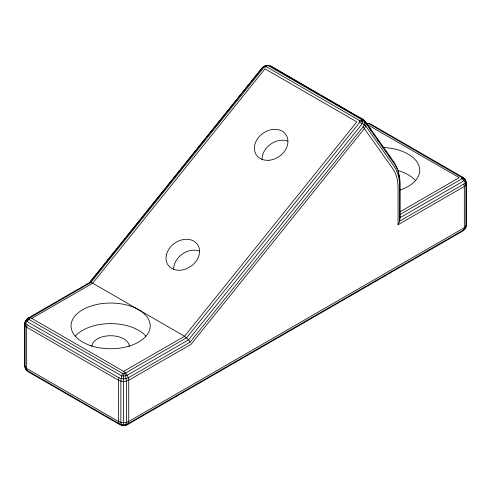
<?xml version="1.0" encoding="UTF-8"?>
<svg xmlns="http://www.w3.org/2000/svg" width="491" height="491" viewBox="0 0 491 491"><rect width="100%" height="100%" fill="white"/><g stroke="black" fill="none" stroke-linecap="round" stroke-linejoin="round"><path stroke-width="0.74" d="M462.626 177.785L465.394 179.792L466.45 183.524L466.45 224.755L465.394 228.487L462.841 231.009L127.23 424.789L123.622 425.648L120.013 424.789L28.159 371.755L25.606 369.232L24.55 365.507L24.55 324.269L25.606 320.543L28.159 318.021L89.472 282.62L262.133 67.826C264.183 65.444 267.816 64.744 270.651 66.003L363.794 119.994L365.408 121.541L394.568 163.024C398.103 169.217 399.864 176.361 400.171 183.462L400.177 217.63L399.631 221.134L398.066 224.737L464.339 186.47L465.904 185.119L466.45 183.524L465.394 179.792L462.841 177.276L371.012 124.254L369.355 123.615L366.347 123.585M124.677 425.452L123.622 425.648L123.622 373.455L121.67 372.988L29.81 319.954L29.006 318.825L29.215 318.217L90.835 282.472L264.035 67.273L266.005 66.745L266.883 67.015L358.712 120.037L359.596 121.449L358.97 123.266L186.611 337.771L125.573 372.988L123.622 373.455M29.215 318.217L27.054 318.978L25.102 322.016L25.606 323.489L27.054 324.735L26.661 327.215L26.661 368.453L27.054 370.484L118.908 423.512C121.836 424.973 125.408 424.973 128.335 423.512L463.946 229.733L465.394 228.487L466.45 224.755M27.054 324.735L118.908 377.769L118.521 380.249L118.521 421.487L118.908 423.512M463.946 229.733L464.339 227.701L464.339 186.47L463.946 183.99L465.394 182.738L465.904 181.265L463.946 178.227L461.786 177.466L369.355 123.935L367.403 123.468M25.606 320.543L24.55 324.269L25.102 325.864L25.096 367.102L25.606 369.232L27.054 370.484M265.005 66.837L265.398 65.684L268.534 65.352M399.631 214.757L461.184 179.209L461.994 178.08L461.786 177.466M122.566 373.332L121.67 375.861L120.86 381.151L120.86 422.389L121.67 425.427M125.573 425.427L126.383 422.389L126.383 381.151L125.573 375.861L124.677 373.332M118.908 377.769C121.836 379.224 125.408 379.224 128.335 377.769L190.115 342.129L363.113 126.825L364.316 124.677L364.623 122.437L363.978 120.455L362.481 119.025M105.111 263.36L88.81 283.638L89.472 282.62L90.835 282.472L92.682 283.209L184.555 336.255L188.562 339.833L190.115 342.129M106.068 262.169L125.242 238.313M126.199 237.122L145.373 213.272M146.336 212.075L165.51 188.225M166.467 187.034L185.641 163.178M186.598 161.987L205.772 138.131M206.729 136.94L261.856 68.359L263.777 66.623L266.122 65.567M465.118 227.971L465.898 227.014M27.054 319.291L28.159 318.021L29.81 317.702L31.768 318.377L123.622 371.411C126.574 373.369 128.501 376.714 128.722 380.249L128.722 421.487L128.335 423.512L127.23 424.789L125.573 425.108M266.005 66.745L267.245 65.518L268.865 66.021L360.695 119.037L361.842 120.135L362.333 121.651L362.1 123.364L361.18 125.009L188.562 339.833L127.23 375.222L123.622 376.081L121.67 375.861L28.159 322.188L27.054 321.231L26.661 320.101L29.006 318.825M29.215 319.438L27.054 321.231L25.606 323.489L25.102 325.864L26.661 327.215L118.521 380.249C121.694 381.826 125.555 381.826 128.722 380.249L191.024 344.308L364.482 128.439L365.783 126.113L366.108 123.689L365.408 121.541L363.978 120.455L361.842 120.135L359.332 120.626M31.768 318.377L92.682 283.209L264.993 68.844L356.828 121.866L184.555 336.255L123.622 371.411M400.042 211.817L459.232 177.632L367.403 124.61M463.946 183.99L399.631 221.134L399.619 185.058C399.361 179 398.091 172.838 394.936 167.591L365.783 126.113L362.1 123.364L359.473 122.376M368.459 123.585L369.355 123.615M359.596 121.449L362.333 121.651L364.623 122.437L366.108 123.689L395.261 165.172L397.139 168.701M122.566 425.452L123.622 425.574M461.994 178.08L464.339 179.356L463.946 180.485L462.841 181.437L400.177 217.63L399.907 216.193M319.531 94.438L270.651 66.003M320.85 95.199L363.794 119.994L364.666 121.234M263.777 66.623L264.035 67.273M461.786 178.687L463.946 180.485L465.394 182.738L465.904 185.119L465.898 226.351L464.339 227.701L128.722 421.487C125.555 423.058 121.694 423.058 118.521 421.487L26.661 368.453L25.096 367.102L24.55 365.507M363.113 126.825L393.635 169.917C396.611 174.87 397.814 180.688 398.06 186.408L398.066 224.737M365.973 123.094L367.274 124.947M369.453 128.047L371.19 130.52M373.804 134.233L374.676 135.473M377.284 139.186L379.027 141.666M381.2 144.759L382.507 146.619M385.552 150.952L386.423 152.192M389.038 155.905L389.903 157.145M398.14 171.519L399.232 176.858M398.103 170.524A39.581 22.85 0 0 1 415.404 180.51M382.894 147.472A39.581 22.85 0 0 1 418.67 165.056A39.581 22.85 0 0 1 400.147 189.986M75.338 336.114A39.581 22.85 0 0 1 110.604 323.637A39.581 22.85 0 0 1 145.87 336.114M173.667 269.547A17.934 14.147 -35.1 0 1 182.051 254.258A17.934 14.147 -35.1 0 1 199.297 251.011M262.053 159.6A17.934 14.147 -35.1 0 1 270.437 144.305A17.934 14.147 -35.1 0 1 287.683 141.064M91.946 346.486A18.658 10.771 0 0 1 110.604 335.715A18.658 10.771 0 0 1 129.262 346.486M166.523 254.375L166.068 256.879A17.934 14.147 -35.1 0 0 186.592 268.724L191.453 265.956A17.934 14.147 -35.1 0 0 193.773 241.106A17.934 14.147 -35.1 0 0 167.333 252.03L166.523 254.375M268.865 160.269A17.934 14.147 -35.1 0 0 286.713 135.964A17.934 14.147 -35.1 0 0 257.928 138.223A17.934 14.147 -35.1 0 0 268.865 160.269M90.841 345.682A39.581 22.85 0 0 0 150.209 325.889A39.581 22.85 0 0 0 90.841 306.102A39.581 22.85 0 0 0 90.841 345.682"/></g></svg>
